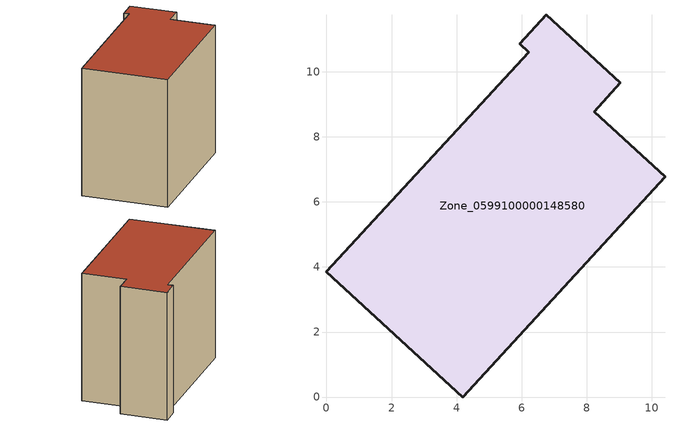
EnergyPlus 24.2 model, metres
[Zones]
Zone_0599100000148580
 floor ground (C_G): 4.19,0 0,3.85 6.22,10.61 5.95,10.86 6.76,11.75 9.04,9.66 8.23,8.77 10.41,6.77 z0
 wall outside (C_F): 0,3.85 4.19,0 10.41,6.77 8.23,8.77 9.04,9.66 6.76,11.75 5.95,10.86 6.22,10.61 0,3.85 z0:8.69
 roof outside (C_R): 6.76,11.75 5.95,10.86 6.22,10.61 0,3.85 4.19,0 10.41,6.77 8.23,8.77 9.04,9.66 z8.69
[BUILDING]
Pand.0599100000148580: North Axis=0; Terrain=City; Loads Convergence Tolerance Value=0.04; Temperature Convergence Tolerance Value=0.4; Solar Distribution=FullExterior; Maximum Number of Warmup Days=25; Minimum Number of Warmup Days=1
[Site:Location]
Rotterdam.The.Hague.AP_ZH_NLD Design_Conditions: Latitude=51.96; Longitude=4.45; Time Zone=1; Elevation=-4.5
[SITE:GROUNDTEMPERATURE:BUILDINGSURFACE]
18, 18, 18, 18, 18, 18, 18, 18, 18, 18, 18, 18
[MATERIAL] Thermal Absorptance=0.9; Solar Absorptance=0.7; Visible Absorptance=0.7
Name | Roughness | Thickness | Conductivity | Density | Specific Heat
G.TI.1975-1991 | MediumSmooth | 0.15 | 0.288461 | 540 | 1210
F.TI.1975-1991 | Rough | 0.3 | 0.230769 | 1920 | 840
R.TI.1975-1991 | MediumRough | 0.2 | 0.153846 | 1500 | 1000
[CONSTRUCTION]
C_G: G.TI.1975-1991
C_F: F.TI.1975-1991
C_R: R.TI.1975-1991
[ZONE]
Zone_0599100000148580: Type=1; Multiplier=1; Ceiling Height=Autocalculate; Volume=Autocalculate; Floor Area=autocalculate; Part of Total Floor Area=Yes
[ZONEINFILTRATION:DESIGNFLOWRATE]
Infil_Zone_0599100000148580: Zone or ZoneList or Space or SpaceList=Zone_0599100000148580; Schedule=AlwaysOn; Design Flow Rate Calculation Method=Flow/Area; Flow Rate per Floor Area=0.003; Constant Term Coefficient=1; Temperature Term Coefficient=0; Velocity Term Coefficient=0; Velocity Squared Term Coefficient=0
[HVACTEMPLATE:ZONE:IDEALLOADSAIRSYSTEM]
Zone_0599100000148580: Maximum Heating Supply Air Temperature=50; Minimum Cooling Supply Air Temperature=13; Maximum Heating Supply Air Humidity Ratio=0.0156; Minimum Cooling Supply Air Humidity Ratio=0.0077; Heating Limit=NoLimit; Cooling Limit=NoLimit; Dehumidification Control Type=ConstantSensibleHeatRatio; Cooling Sensible Heat Ratio=0.7; Dehumidification Setpoint=60; Humidification Control Type=None; Humidification Setpoint=30; Outdoor Air Method=None; Outdoor Air Flow Rate per Person=0.00944; Outdoor Air Flow Rate per Zone Floor Area=0; Outdoor Air Flow Rate per Zone=0; Demand Controlled Ventilation Type=None; Outdoor Air Economizer Type=NoEconomizer; Heat Recovery Type=None; Sensible Heat Recovery Effectiveness=0.7; Latent Heat Recovery Effectiveness=0.65
[ZONECONTROL:THERMOSTAT]
ThermostatControl_Zone_0599100000148580: Zone or ZoneList=Zone_0599100000148580; Control Type Schedule=DualSetpointControlType; Control 1=Thermostat_Zone_0599100000148580; Temperature Difference Between Cutout And Setpoint=0
[THERMOSTATSETPOINT:DUALSETPOINT]
Thermostat_Zone_0599100000148580: Heating Setpoint Temperature Schedule=HeatingSetpoint_Zone_0599100000148580; Cooling Setpoint Temperature Schedule=CoolingSetpoint_Zone_0599100000148580
[SCHEDULE:COMPACT]
HeatingSetpoint_Zone_0599100000148580: Through: 12/31, For: AllDays, Until: 24:00, 21
CoolingSetpoint_Zone_0599100000148580: Through: 12/31, For: AllDays, Until: 24:00, 24
DualSetpointControlType: Through: 12/31, For: AllDays, Until: 24:00, 4
AlwaysOn: Through: 12/31, For: AllDays, Until: 24:00, 1
